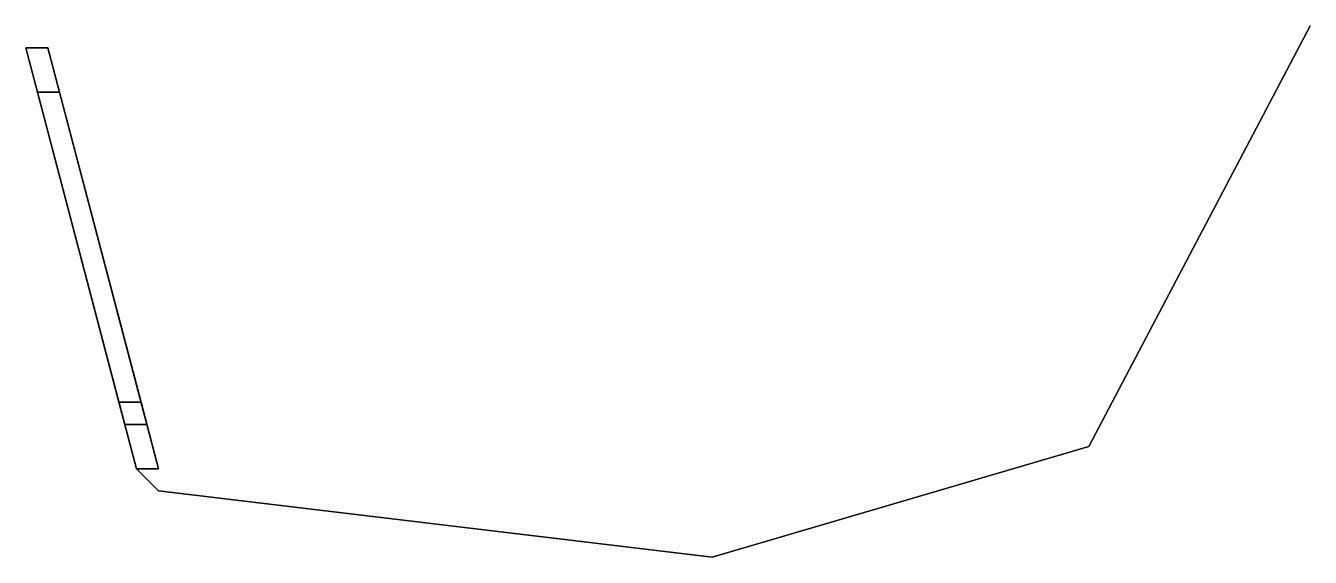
# Model space of a CAD drawing. Extents: x -0.36 to 0.22, y -0.24 to 0.
import ezdxf

# ---------------------------------------------------------------- set-up
doc = ezdxf.new("R2010")
doc.units = 0
doc.layers.add('G2', color=4, linetype='CONTINUOUS')

msp = doc.modelspace()

# ---------------------------------------------------------------- linework, layer by layer
at = {"layer": 'G2'}
for points in [[(0.12, -0.19, 0.27), (0.12, -0.19, 0.34), (0.22, 0, 0.34), (0.22, 0, 0.27)], [(-0.31526, -0.18, 0.24), (-0.35474, -0.03, 0.24), (-0.36, -0.01, 0.31), (-0.31, -0.2, 0.27)], [(-0.31, -0.2, 0.27), (-0.36, -0.01, 0.31), (-0.36, -0.01, 0.35), (-0.31, -0.2, 0.34)], [(-0.31, -0.2, 0.34), (-0.36, -0.01, 0.35), (-0.35474, -0.03, 0.36), (-0.31789, -0.17, 0.36)], [(-0.36, -0.01, 0.31), (-0.35474, -0.03, 0.24), (-0.34474, -0.03, 0.24), (-0.35, -0.01, 0.31)], [(-0.35474, -0.03, 0.36), (-0.36, -0.01, 0.35), (-0.35, -0.01, 0.35), (-0.34474, -0.03, 0.36)], [(-0.35474, -0.03, 0.24), (-0.31526, -0.18, 0.24), (-0.30526, -0.18, 0.24), (-0.34474, -0.03, 0.24)], [(-0.31789, -0.17, 0.36), (-0.35474, -0.03, 0.36), (-0.34474, -0.03, 0.36), (-0.30789, -0.17, 0.36)], [(-0.31, -0.2, 0.34), (-0.31789, -0.17, 0.36), (-0.30789, -0.17, 0.36), (-0.3, -0.2, 0.34)], [(-0.31526, -0.18, 0.24), (-0.31, -0.2, 0.27), (-0.3, -0.2, 0.27), (-0.30526, -0.18, 0.24)], [(-0.05, -0.24, 0.27), (-0.05, -0.24, 0.34), (0.12, -0.19, 0.34), (0.12, -0.19, 0.27)], [(-0.31, -0.2, 0.27), (-0.31, -0.2, 0.34), (-0.3, -0.2, 0.34), (-0.3, -0.2, 0.27)], [(-0.31, -0.2, 0.27), (-0.31, -0.2, 0.34), (-0.3, -0.21, 0.34), (-0.3, -0.21, 0.27)], [(-0.3, -0.21, 0.27), (-0.3, -0.21, 0.34), (-0.05, -0.24, 0.34), (-0.05, -0.24, 0.27)]]:
    msp.add_3dface(points, dxfattribs=at)

doc.saveas('drawing.dxf')
